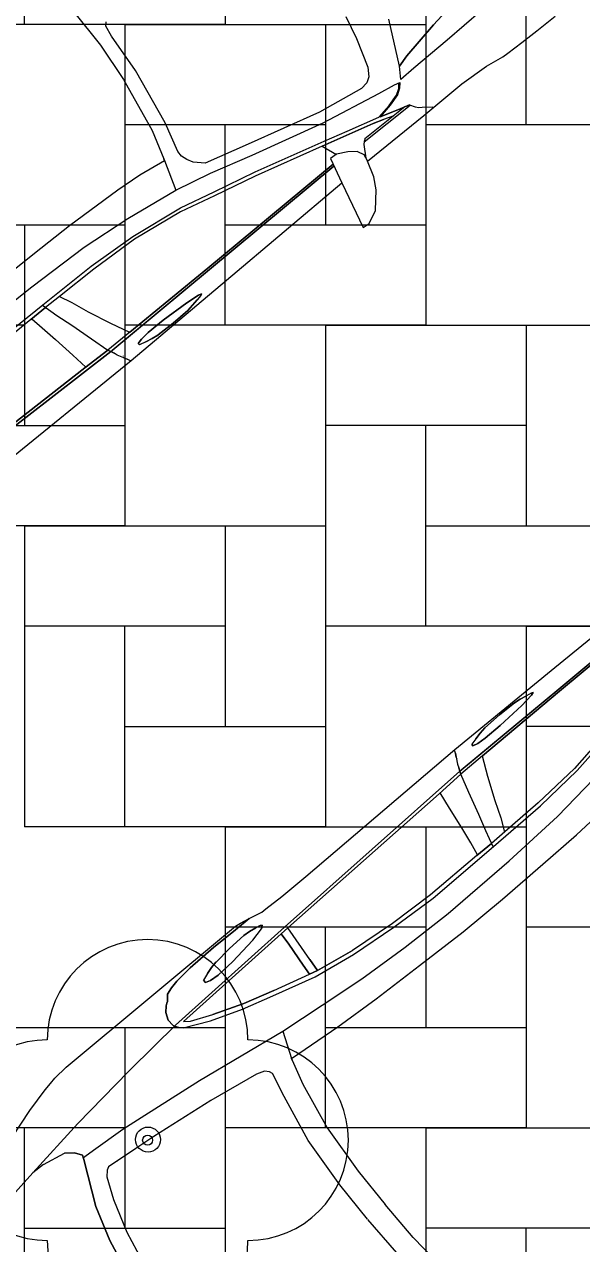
# Model space of a CAD drawing. Header units: millimetres. Extents: x 406050 to 619663, y -271768 to -128786.
# Drawn here: x 513004 to 514670, y -202536 to -198889 of the extents above; entities that cross this region are included whole.
import ezdxf

# ---------------------------------------------------------------- set-up
doc = ezdxf.new("R2010")
doc.units = ezdxf.units.MM
doc.header["$MEASUREMENT"] = 0
doc.set_wipeout_variables(frame=1)
doc.linetypes.add('Wipeout_Contour', pattern=[1000, 0, -1000])
doc.layers.add('Situace - koordinační', color=7, linetype='Continuous')
doc.styles.add('GENEROVANÝ_STYL_1', font='Arial.ttf')
doc.styles.add('GENEROVANÝ_STYL_2', font='Arial Bold.ttf')
doc.dimstyles.new('GENEROVANÝ_STYL__1', dxfattribs={"dimtxt": 600, "dimasz": 456, "dimexe": 0.18, "dimexo": 0.0625, "dimgap": 0, "dimtad": 1, "dimdec": 0, "dimzin": 0, "dimdsep": 46, "dimtxsty": 'GENEROVANÝ_STYL_1', "dimblk": 'ARROWHEAD_2', "dimblk1": 'ARROWHEAD_2', "dimblk2": 'ARROWHEAD_2', "dimcen": 0.09, "dimse1": 1, "dimse2": 1, "dimclrd": 7, "dimclre": 7, "dimclrt": 7, "dimazin": 0, "dimtfac": 1, "dimtdec": 4, "dimtmove": 2, "dimatfit": 3, "dimfxl": 1, "dimtolj": 1, "dimtzin": 0, "dimarcsym": 0})
doc.dimstyles.new('GENEROVANÝ_STYL__2', dxfattribs={"dimtxt": 600, "dimasz": 456, "dimexe": 0.18, "dimexo": 0.0625, "dimgap": 0, "dimtad": 1, "dimdec": 0, "dimzin": 0, "dimdsep": 46, "dimtxsty": 'GENEROVANÝ_STYL_1', "dimblk": 'ARROWHEAD_2', "dimblk1": 'ARROWHEAD_2', "dimblk2": 'ARROWHEAD_2', "dimcen": 0.09, "dimse1": 1, "dimse2": 1, "dimclrd": 7, "dimclre": 7, "dimclrt": 7, "dimazin": 0, "dimtfac": 1, "dimtdec": 4, "dimtmove": 0, "dimatfit": 3, "dimfxl": 1, "dimtolj": 1, "dimtzin": 0, "dimarcsym": 0})
doc.dimstyles.new('GENEROVANÝ_STYL__4', dxfattribs={"dimtxt": 600, "dimasz": 456, "dimexe": 0.18, "dimexo": 0.0625, "dimgap": 0, "dimtad": 1, "dimdec": 0, "dimzin": 0, "dimdsep": 46, "dimtxsty": 'GENEROVANÝ_STYL_1', "dimblk": 'ARROWHEAD_2', "dimblk1": 'ARROWHEAD_2', "dimblk2": 'ARROWHEAD_2', "dimcen": 0.09, "dimse1": 1, "dimse2": 1, "dimclrd": 124, "dimclre": 124, "dimclrt": 124, "dimazin": 0, "dimtfac": 1, "dimtdec": 4, "dimtmove": 0, "dimatfit": 3, "dimfxl": 1, "dimtolj": 1, "dimtzin": 0, "dimarcsym": 0})

# ---------------------------------------------------------------- blocks, each defined once
blk = doc.blocks.new('*X11')
at = {"layer": 'Situace - koordinační', "color": 253, "linetype": 'Continuous', "lineweight": 13, "true_color": 0xa8a8a8}
for p, q in [((513604.5, -197989.2), (513604.5, -198889.2)), ((513004.5, -198889.2), (513004.5, -198289.2)), ((514204.5, -198289.2), (514204.5, -199189.2)), ((514504.5, -199189.2), (514504.5, -198589.2)), ((513604.5, -198889.2), (512704.5, -198889.2)), ((513304.5, -198889.2), (514204.5, -198889.2)), ((513304.5, -198889.2), (513304.5, -199789.2)), ((513904.5, -198889.2), (513904.5, -199489.2)), ((514204.5, -198889.2), (514204.5, -199789.2)), ((513904.5, -199189.2), (513304.5, -199189.2)), ((513604.5, -199789.2), (513604.5, -199189.2)), ((515104.5, -199189.2), (514204.5, -199189.2)), ((512404.5, -199489.2), (513304.5, -199489.2)), ((513004.5, -199489.2), (513004.5, -200089.2)), ((513304.5, -199489.2), (513304.5, -200389.2)), ((513604.5, -199489.2), (514204.5, -199489.2)), ((513004.5, -199789.2), (512404.5, -199789.2)), ((514204.5, -199789.2), (513304.5, -199789.2)), ((513904.5, -199789.2), (514804.5, -199789.2)), ((513904.5, -199789.2), (513904.5, -200689.2)), ((514504.5, -199789.2), (514504.5, -200389.2)), ((512704.5, -200089.2), (513304.5, -200089.2)), ((514504.5, -200089.2), (513904.5, -200089.2)), ((514204.5, -200689.2), (514204.5, -200089.2)), ((513304.5, -200389.2), (512404.5, -200389.2)), ((513004.5, -200389.2), (513904.5, -200389.2)), ((513004.5, -200389.2), (513004.5, -201289.2)), ((513604.5, -200389.2), (513604.5, -200989.2)), ((513904.5, -200389.2), (513904.5, -201289.2)), ((514204.5, -200389.2), (514804.5, -200389.2)), ((513604.5, -200689.2), (513004.5, -200689.2)), ((513304.5, -201289.2), (513304.5, -200689.2)), ((514804.5, -200689.2), (513904.5, -200689.2)), ((514504.5, -200689.2), (515404.5, -200689.2)), ((514504.5, -200689.2), (514504.5, -201589.2)), ((513304.5, -200989.2), (513904.5, -200989.2)), ((515104.5, -200989.2), (514504.5, -200989.2)), ((513904.5, -201289.2), (513004.5, -201289.2)), ((513604.5, -201289.2), (514504.5, -201289.2)), ((513604.5, -201289.2), (513604.5, -202189.2)), ((514204.5, -201289.2), (514204.5, -201889.2)), ((514504.5, -201289.2), (514504.5, -202189.2)), ((514204.5, -201589.2), (513604.5, -201589.2)), ((513904.5, -202189.2), (513904.5, -201589.2)), ((515404.5, -201589.2), (514504.5, -201589.2)), ((512704.5, -201889.2), (513604.5, -201889.2)), ((513304.5, -201889.2), (513304.5, -202489.2)), ((513604.5, -201889.2), (513604.5, -202789.2)), ((513904.5, -201889.2), (514504.5, -201889.2)), ((513304.5, -202189.2), (512704.5, -202189.2)), ((513004.5, -202789.2), (513004.5, -202189.2)), ((514504.5, -202189.2), (513604.5, -202189.2)), ((514204.5, -202189.2), (515104.5, -202189.2)), ((514204.5, -202189.2), (514204.5, -203089.2)), ((513004.5, -202489.2), (513604.5, -202489.2)), ((514804.5, -202489.2), (514204.5, -202489.2)), ((514504.5, -203089.2), (514504.5, -202489.2))]:
    blk.add_line(p, q, dxfattribs=at)
blk = doc.blocks.new('výplň_1')
at = {"color": 254, "linetype": 'Wipeout_Contour', "lineweight": 0, "ltscale": 23826820.9208767}
blk.add_wipeout([(507736.9, -202722.8), (507704.5, -202761.1), (507472.8, -203118.3), (507287.4, -203501.5), (507151.3, -203904.9), (507066.6, -204322.1), (507034.6, -204746.6), (507055.8, -205171.8), (507129.9, -205591), (507255.7, -205997.7), (507431.3, -206385.5), (507653.9, -206748.4), (543199.4, -249246.5), (543593.1, -249026.5), (509030.8, -207703.9), (509010.1, -207427.9), (509010.7, -207151.1), (509032.5, -206875.2), (509075.4, -206601.8), (509139.1, -206332.5), (509177.9, -206211.2), (510581.5, -208143.5), (510762.6, -208392.9), (544380.6, -248586.5), (544774.4, -248366.5), (512964.5, -210334.7), (511108.9, -208103.2), (510971.3, -207916.8), (510963.2, -207902.5), (510856.1, -207715.7), (510764.9, -207502.7), (510698.9, -207280.6), (510658.9, -207052.4), (510645.5, -206821.1), (510658.9, -206589.8), (510698.9, -206361.5), (510764.9, -206139.4), (510841.1, -205961.6), (511312, -206453), (518416.5, -200545.4), (514580.3, -195932), (509462.5, -200187.6), (507296.6, -202263.4)], dxfattribs=at).dxf.layer = 'Situace - koordinační'
at = {"layer": 'Situace - koordinační', "color": 253, "linetype": 'Continuous', "lineweight": 13, "true_color": 0xa8a8a8}
blk.add_blockref('*X11', (0, 0), dxfattribs=at)
blk = doc.blocks.new('Luxusní auto 2 27')
at = {"layer": 'Situace - koordinační', "color": 253, "linetype": 'Continuous', "lineweight": 13, "true_color": 0xa8a8a8}
for p, q in [((1302, -0.2), (1304.3, -129.1)), ((1256.2, -96.1), (1246.2, -86.7)), ((1261.5, -129.8), (1256.2, -96.1)), ((1272.6, -254.6), (1261.5, -129.8)), ((1304.3, -129.1), (1317.3, -252.4)), ((1304.3, -431.1), (1272.6, -254.6)), ((1317.3, -252.4), (1349, -424.2)), ((1329.9, -522), (1304.3, -431.1)), ((1349, -424.2), (1376.1, -511.5)), ((1461.5, -502.9), (1377.5, -517)), ((1541.1, -494.9), (1461.5, -502.9)), ((1720.7, -484.5), (1541.1, -494.9)), ((1854.3, -481.6), (1720.7, -484.5)), ((2013.5, -478.2), (1854.3, -481.6)), ((686.1, -532.4), (703.6, -603.8)), ((1324.8, -557.8), (1330.4, -539.9)), ((1330.4, -539.9), (1329.9, -522)), ((1376.1, -511.5), (1377.5, -517)), ((1377.5, -517), (1376.1, -511.5)), ((1377.3, -516.7), (1377.3, -516.7)), ((1377.5, -517), (1408, -606.8)), ((1289, -600.8), (1315.1, -575.6)), ((1315.1, -575.6), (1324.8, -557.8)), ((1573.4, -580.5), (1408, -606.8)), ((1728.6, -563.1), (1573.4, -580.5)), ((1924.6, -554), (1728.6, -563.1)), ((2165.9, -548.9), (1924.6, -554)), ((703.6, -603.8), (731.8, -690.6)), ((1154.7, -639.4), (1289, -600.8)), ((1408, -606.8), (1295.8, -634.3)), ((1933.2, -616.3), (1747.9, -620)), ((1935, -616.3), (1921.3, -667.6)), ((2170.5, -613.4), (1933.2, -616.3)), ((657.2, -749.4), (591.6, -620.5)), ((657.2, -749.4), (591.6, -620.5)), ((929, -702.8), (1154.7, -639.4)), ((1295.7, -634.1), (1166.6, -672.3)), ((1595.6, -631.1), (1432, -656.5)), ((1439, -666.1), (1597.5, -641)), ((1747.9, -620), (1595.6, -631.1)), ((1597.5, -641), (1747.6, -631.7)), ((1747.6, -631.7), (1879.4, -628.7)), ((1862.3, -668.4), (1880.4, -628.6)), ((1879.4, -628.7), (1932.2, -627.6)), ((1932.2, -627.6), (1988.9, -627.6)), ((1988.9, -627.6), (1932.2, -627.6)), ((1986.1, -627.6), (1978.7, -668.2)), ((1988.9, -627.6), (2170.1, -625.8)), ((731.8, -690.6), (748, -715.7)), ((1166.6, -672.3), (941.1, -733.4)), ((1323.5, -684.5), (1190.7, -716.4)), ((1432, -656.5), (1323.5, -684.5)), ((1330.3, -693.4), (1439, -666.1)), ((1842.4, -720.1), (1862.3, -668.4)), ((1921.3, -667.6), (1905.8, -718.3)), ((1978.7, -668.2), (1970.8, -720.1)), ((366.4, -701.4), (500.4, -719.4)), ((500.4, -719.4), (366.4, -701.5)), ((620.2, -739.5), (500.4, -719.4)), ((500.4, -719.4), (620.2, -739.4)), ((748, -715.7), (764.4, -724.7)), ((764.4, -724.7), (787.6, -728.3)), ((787.6, -728.3), (929, -702.8)), ((1190.7, -716.4), (973.7, -777.3)), ((987.5, -785.6), (1199.7, -726.2)), ((1199.7, -726.2), (1330.3, -693.4)), ((1812.9, -789.4), (1842.4, -720.1)), ((1905.8, -718.3), (1886.6, -787.7)), ((1970.8, -720.1), (1961.2, -789.4)), ((620.2, -739.4), (657.2, -749.4)), ((657.2, -749.4), (620.2, -739.5)), ((639.3, -744.6), (639.3, -744.5)), ((680, -782.4), (657.2, -749.4)), ((680, -782.4), (657.2, -749.4)), ((941.1, -733.4), (756.7, -772.5)), ((363.3, -778), (498, -780.2)), ((498, -780.2), (627.9, -781.6)), ((627.9, -781.6), (680, -782.4)), ((703.8, -782.7), (688.3, -787.6)), ((688.3, -787.6), (699.1, -799.7)), ((699.1, -799.7), (688.3, -787.6)), ((701.4, -799.7), (691.2, -787.4)), ((699.1, -799.7), (716.6, -811.5)), ((716.6, -811.5), (699.1, -799.7)), ((719.2, -810.1), (701.4, -799.7)), ((756.7, -772.5), (703.8, -782.7)), ((902, -798.4), (802.2, -827.7)), ((827.6, -831.3), (987.5, -785.6)), ((987.5, -785.6), (827.6, -831.3)), ((973.7, -777.3), (902, -798.4)), ((987.8, -785.6), (970.9, -831.6)), ((1786.3, -846.3), (1812.9, -789.4)), ((1886.6, -787.7), (1870.5, -845.3)), ((1961.2, -789.4), (1953.3, -842)), ((716.6, -811.5), (752.7, -821)), ((752.7, -821), (716.6, -811.5)), ((756.2, -819.9), (719.2, -810.1)), ((752.7, -821), (798.9, -828.6)), ((798.9, -828.6), (752.7, -821)), ((802.2, -827.7), (756.2, -819.9)), ((798.9, -828.6), (765.3, -840)), ((765.3, -840), (798.9, -828.6)), ((795.9, -841.2), (827.6, -831.3)), ((827.6, -831.3), (795.9, -841.2)), ((798.9, -827.2), (798.9, -828.6)), ((798.9, -828.6), (798.9, -827.2)), ((939.8, -847), (970.5, -831.6)), ((970.5, -831.6), (992.2, -829.4)), ((992.2, -829.4), (1012.6, -907.1)), ((1866.3, -854.1), (2568, -830)), ((2568, -830), (1866.3, -854.1)), ((2561.4, -822.6), (1957.9, -841.8)), ((1957.9, -841.8), (2561.4, -822.6)), ((698.8, -872.5), (692.1, -881.2)), ((708.5, -857.6), (698.8, -872.5)), ((883.2, -855.6), (707.5, -859.2)), ((737.7, -848.9), (708.5, -857.6)), ((708.5, -857.6), (737.7, -848.9)), ((712.6, -856.6), (712.7, -856.6)), ((723.1, -853.3), (875.5, -850)), ((765.3, -840), (737.7, -848.9)), ((737.7, -848.9), (765.3, -840)), ((765.6, -852.4), (795.9, -841.2)), ((874.2, -849), (882.5, -855)), ((882.5, -855), (889.1, -861.2)), ((889.1, -861.2), (910.4, -896.9)), ((916.4, -865.2), (908.2, -884.3)), ((916.4, -865.2), (939.8, -847)), ((997.4, -848), (1484, -847.6)), ((1484, -847.6), (997.4, -848)), ((1482.2, -853.7), (999.3, -854.3)), ((999.3, -854.3), (1482.2, -853.7)), ((1866.3, -854.1), (1482.2, -853.7)), ((1482.2, -853.7), (1861.3, -854)), ((1484, -847.6), (1785.7, -846.3)), ((1785.7, -846.3), (1484, -847.6)), ((1785.7, -846.3), (1870.5, -845.3)), ((1848.1, -893.1), (1858.4, -874.4)), ((1858.4, -874.4), (1862.3, -863.9)), ((1862.3, -863.9), (1866.3, -854.1)), ((1866.3, -854.1), (1862.3, -863.9)), ((1866.3, -854.1), (1870.5, -845.3)), ((1870.5, -845.3), (1866.3, -854.1)), ((1957.9, -841.8), (1870.5, -845.3)), ((1870.5, -845.3), (1957.9, -841.8)), ((547.8, -909.5), (457.5, -915.4)), ((695.5, -909.4), (547.8, -909.5)), ((658.9, -909.4), (660.2, -905.9)), ((675, -892.5), (660.2, -905.9)), ((692.1, -881.2), (675, -892.5)), ((912, -906.7), (695.5, -909.4)), ((908.2, -884.3), (911.6, -904.2)), ((928, -954.6), (912, -906.7)), ((1464.3, -910.9), (1012.6, -907.1)), ((1012.6, -907.1), (1049.5, -1050.8)), ((1836.8, -913.2), (1464.3, -910.9)), ((1556.7, -891.6), (1547.6, -895)), ((1547.6, -895), (1556.7, -891.6)), ((1547.6, -895), (1553, -897.1)), ((1553, -897.1), (1547.6, -895)), ((1553, -897.1), (1569.2, -899.4)), ((1598.6, -886.8), (1556.7, -891.6)), ((1556.7, -891.6), (1598.6, -886.8)), ((1567.6, -890.4), (1568, -890.5)), ((1590.1, -903.9), (1569.2, -899.4)), ((1569.2, -899.4), (1590.1, -903.9)), ((1610.8, -906.6), (1590.1, -903.9)), ((1590.1, -903.9), (1610.8, -906.6)), ((1686.3, -882), (1598.6, -886.8)), ((1598.6, -886.8), (1686.3, -882)), ((1668.4, -907.8), (1610.8, -906.6)), ((1610.8, -906.6), (1668.4, -907.8)), ((1725.9, -905.9), (1668.4, -907.8)), ((1668.4, -907.8), (1725.9, -905.9)), ((1744.9, -881.5), (1686.3, -882)), ((1686.3, -882), (1744.9, -881.5)), ((1725.9, -905.9), (1726.6, -905.9)), ((1746.9, -903), (1726.6, -905.9)), ((1726.6, -905.9), (1746.9, -903)), ((1772.4, -883.7), (1744.9, -881.5)), ((1744.9, -881.5), (1772.4, -883.7)), ((1768, -898.4), (1746.9, -903)), ((1746.9, -903), (1768, -898.4)), ((1768, -898.4), (1787.8, -893.2)), ((1788, -887.6), (1772.4, -883.7)), ((1772.4, -883.7), (1788, -887.6)), ((1787.8, -893.2), (1788, -887.6)), ((1788, -887.6), (1787.8, -893.2)), ((2422, -906.3), (1836.8, -913.2)), ((1839.2, -913.2), (1843.2, -902.8)), ((1843.2, -902.8), (1848.1, -893.1)), ((1848.1, -893.1), (1843.2, -902.8)), ((1845.9, -888), (1846.4, -888)), ((274.1, -930.3), (204, -932.3)), ((330.9, -928.7), (274.1, -930.3)), ((383.1, -926.4), (330.9, -928.7)), ((401.9, -924.9), (383.1, -926.4)), ((457.5, -915.4), (401.9, -924.9)), ((947.4, -988.9), (928, -954.6)), ((988.2, -1035.4), (947.4, -988.9)), ((1027.8, -1053.1), (988.2, -1035.4)), ((1049.5, -1050.8), (1027.8, -1053.1))]:
    blk.add_line(p, q, dxfattribs=at)
blk = doc.blocks.new('Luxusní auto 2 27_2')
at = {"layer": 'Situace - koordinační', "color": 253, "linetype": 'Continuous', "lineweight": 13, "true_color": 0xa8a8a8}
for p, q in [((2853.2, 287.7), (2865.2, 129.1)), ((2865.2, 129.1), (2866.9, 0.2)), ((2935.8, 0.2), (2933.3, 132.3)), ((2865.2, -129.1), (2866.9, -0.2)), ((2935.8, -0.2), (2933.3, -132.3)), ((2853.2, -287.7), (2865.2, -129.1)), ((2933.3, -132.3), (2921, -294.7)), ((2826.1, -434.5), (2853.2, -287.7)), ((2921, -294.7), (2892.4, -441.7)), ((3513.7, -430.3), (3539.1, -306)), ((3594.9, -314.5), (3568.3, -443.7)), ((3568.3, -443.7), (3594.9, -314.5)), ((2804.5, -509.6), (2826.1, -434.5)), ((3481.8, -531), (3513.7, -430.3)), ((2115.2, -472.4), (2115.2, -472.1)), ((2115.2, -472.1), (2115.2, -472.4)), ((2892.4, -441.7), (2875.5, -516.8)), ((3568.3, -443.7), (3535.7, -548.7)), ((3535.7, -548.7), (3568.3, -443.7)), ((1720.7, -484.5), (1541.1, -494.9)), ((1854.3, -481.6), (1720.7, -484.5)), ((2013.5, -478.2), (1854.3, -481.6)), ((2166.3, -478), (2013.5, -478.2)), ((2330.6, -484.2), (2166.3, -478)), ((2494.2, -490.3), (2330.6, -484.2)), ((2636.4, -499.6), (2494.2, -490.3)), ((2803.2, -515), (2636.4, -499.6)), ((2804.5, -509.6), (2803.2, -515)), ((2803.2, -515), (2804.5, -509.6)), ((2771.1, -594.4), (2803.2, -515)), ((2875.5, -516.8), (2878.6, -526.6)), ((2878.6, -526.6), (2889.5, -537.6)), ((2889.5, -537.6), (2913.4, -546.2)), ((2913.4, -546.2), (3068.5, -572.4)), ((3453.6, -596.1), (3481.8, -531)), ((1728.6, -563.1), (1573.4, -580.5)), ((1924.6, -554), (1728.6, -563.1)), ((2165.9, -548.9), (1924.6, -554)), ((2328.3, -554), (2165.9, -548.9)), ((2488.8, -564.2), (2328.3, -554)), ((2630.6, -579.7), (2488.8, -564.2)), ((2771.1, -594.4), (2630.6, -579.7)), ((3068.5, -572.4), (3268.6, -598.7)), ((3535.7, -548.7), (3474.2, -679.7)), ((3474.2, -679.7), (3535.7, -548.7)), ((1933.2, -616.3), (1747.9, -620)), ((1935, -616.3), (1921.3, -667.6)), ((2170.5, -613.4), (1933.2, -616.3)), ((2316.7, -621.6), (2170.5, -613.4)), ((3056, -640.4), (2771.1, -594.4)), ((3268.6, -598.7), (3333.2, -605.6)), ((3333.2, -605.6), (3430.8, -616.2)), ((3399.4, -612.1), (3401.8, -613.1)), ((3430.8, -616.2), (3440.6, -610.9)), ((3440.6, -610.9), (3453.6, -596.1)), ((1595.6, -631.1), (1432, -656.5)), ((1439, -666.1), (1597.5, -641)), ((1747.9, -620), (1595.6, -631.1)), ((1597.5, -641), (1747.6, -631.7)), ((1747.6, -631.7), (1879.4, -628.7)), ((1862.3, -668.4), (1880.4, -628.6)), ((1879.4, -628.7), (1932.2, -627.6)), ((1932.2, -627.6), (1988.9, -627.6)), ((1988.9, -627.6), (1932.2, -627.6)), ((1986.1, -627.6), (1978.7, -668.2)), ((1988.9, -627.6), (2170.1, -625.8)), ((2170.1, -625.8), (2312.6, -632.3)), ((2312.6, -632.3), (2456.2, -646.6)), ((2461.4, -635.4), (2316.7, -621.6)), ((2456.2, -646.6), (2575, -668.2)), ((2575, -668.2), (2456.2, -646.6)), ((2592.2, -657.7), (2461.4, -635.4)), ((3261.3, -666.9), (3056, -640.4)), ((1842.4, -720.1), (1862.3, -668.4)), ((1921.3, -667.6), (1905.8, -718.3)), ((1978.7, -668.2), (1970.8, -720.1)), ((2575, -668.2), (2572, -707.5)), ((2572, -707.5), (2575, -668.2)), ((2575, -668.2), (2600.5, -674.3)), ((2600.5, -674.3), (2575, -668.2)), ((2725.8, -694.9), (2592.2, -657.7)), ((2597.2, -707.5), (2600.5, -674.3)), ((2600.5, -674.3), (2597.2, -707.5)), ((2713.8, -705.5), (2600.5, -674.3)), ((3326, -674.9), (3261.3, -666.9)), ((3433.7, -683.1), (3326, -674.9)), ((3465.6, -684.9), (3433.7, -683.1)), ((3471.6, -685.1), (3465.6, -684.9)), ((3474.2, -679.7), (3468.3, -692.2)), ((3468.3, -692.2), (3474.2, -679.7)), ((3468.3, -692.2), (3482.3, -712.7)), ((3482.3, -712.7), (3468.3, -692.2)), ((1812.9, -789.4), (1842.4, -720.1)), ((1905.8, -718.3), (1886.6, -787.7)), ((1970.8, -720.1), (1961.2, -789.4)), ((2572, -707.5), (2561.4, -822.6)), ((2590.7, -783.4), (2597.2, -707.5)), ((2597.2, -707.5), (2590.7, -783.4)), ((2713.8, -705.5), (2808, -732.8)), ((2808, -732.8), (2713.8, -705.5)), ((2820.9, -722), (2725.8, -694.9)), ((2917.1, -756.7), (2820.9, -722)), ((3482.3, -712.7), (3505.6, -731.3)), ((3505.6, -731.3), (3482.3, -712.7)), ((3616.4, -746.7), (3745.8, -727.7)), ((2808, -732.8), (2900.3, -766.6)), ((2900.3, -766.6), (2808, -732.8)), ((2993, -792.7), (2917.1, -756.7)), ((3616.4, -746.7), (3418.5, -773.7)), ((3418.5, -773.7), (3616.4, -746.7)), ((3575.7, -745.3), (3505.6, -731.3)), ((3575.7, -745.3), (3616.4, -746.7)), ((1786.3, -846.3), (1812.9, -789.4)), ((1886.6, -787.7), (1870.5, -845.3)), ((1961.2, -789.4), (1953.3, -842)), ((2588.1, -821.7), (2590.7, -783.4)), ((2590.7, -783.4), (2588.1, -821.7)), ((2897.8, -766.8), (2897.7, -766.8)), ((2963.8, -793.9), (2900.3, -766.6)), ((2980.5, -806.5), (2963.8, -793.9)), ((2993, -792.7), (3001.1, -799.3)), ((2993, -792.7), (3001.1, -799.3)), ((3001.1, -799.3), (3008.5, -810)), ((3202.2, -796.8), (3091.4, -806.5)), ((3091.4, -806.5), (3202.2, -796.8)), ((3418.5, -773.7), (3202.2, -796.8)), ((3202.2, -796.8), (3418.5, -773.7)), ((1866.3, -854.1), (2568, -830)), ((2568, -830), (1866.3, -854.1)), ((2561.4, -822.6), (1957.9, -841.8)), ((1957.9, -841.8), (2561.4, -822.6)), ((2588.1, -821.7), (2561.4, -822.6)), ((2561.4, -822.6), (2588.1, -821.7)), ((2568, -830), (3006.2, -813.8)), ((3006.2, -813.8), (2568, -830)), ((2588.1, -821.7), (2980.5, -806.5)), ((3006.2, -813.8), (3009.9, -813.3)), ((3012.2, -818.8), (3008.5, -810)), ((3009.9, -813.3), (3091.4, -806.5)), ((3013.4, -839.5), (3012.2, -818.8)), ((997.4, -848), (1484, -847.6)), ((1484, -847.6), (997.4, -848)), ((1482.2, -853.7), (999.3, -854.3)), ((999.3, -854.3), (1482.2, -853.7)), ((1866.3, -854.1), (1482.2, -853.7)), ((1482.2, -853.7), (1861.3, -854)), ((1484, -847.6), (1785.7, -846.3)), ((1785.7, -846.3), (1484, -847.6)), ((1785.7, -846.3), (1870.5, -845.3)), ((1848.1, -893.1), (1858.4, -874.4)), ((1858.4, -874.4), (1862.3, -863.9)), ((1862.3, -863.9), (1866.3, -854.1)), ((1866.3, -854.1), (1862.3, -863.9)), ((1866.3, -854.1), (1870.5, -845.3)), ((1870.5, -845.3), (1866.3, -854.1)), ((1957.9, -841.8), (1870.5, -845.3)), ((1870.5, -845.3), (1957.9, -841.8)), ((2624.3, -870.9), (2615.4, -877.6)), ((2615.4, -877.6), (2624.3, -870.9)), ((2665.8, -861.2), (2624.3, -870.9)), ((2753.3, -850.1), (2665.8, -861.2)), ((2665.8, -861.2), (2753.3, -850.1)), ((2684.7, -858.8), (2685.1, -860.1)), ((2811.9, -847.1), (2753.3, -850.1)), ((2753.3, -850.1), (2811.9, -847.1)), ((2839.5, -849.4), (2811.9, -847.1)), ((2811.9, -847.1), (2839.5, -849.4)), ((2812.9, -877.1), (2833.7, -871.2)), ((2833.7, -871.2), (2812.9, -877.1)), ((2833.7, -871.2), (2855.3, -863.1)), ((2855.2, -854.4), (2839.5, -849.4)), ((2839.5, -849.4), (2855.2, -854.4)), ((2855.3, -863.1), (2855.2, -854.4)), ((2855.2, -854.4), (2855.3, -863.1)), ((3003.7, -860.8), (2990.7, -875.8)), ((2990.7, -875.8), (3003.7, -860.8)), ((3013.4, -839.5), (3003.7, -860.8)), ((3003.7, -860.8), (3013.4, -839.5)), ((3640.4, -854.1), (3504.4, -895.6)), ((1464.3, -910.9), (1012.6, -907.1)), ((1836.8, -913.2), (1464.3, -910.9)), ((1556.7, -891.6), (1547.6, -895)), ((1547.6, -895), (1556.7, -891.6)), ((1547.6, -895), (1553, -897.1)), ((1553, -897.1), (1547.6, -895)), ((1553, -897.1), (1569.2, -899.4)), ((1598.6, -886.8), (1556.7, -891.6)), ((1556.7, -891.6), (1598.6, -886.8)), ((1567.6, -890.4), (1568, -890.5)), ((1590.1, -903.9), (1569.2, -899.4)), ((1569.2, -899.4), (1590.1, -903.9)), ((1610.8, -906.6), (1590.1, -903.9)), ((1590.1, -903.9), (1610.8, -906.6)), ((1686.3, -882), (1598.6, -886.8)), ((1598.6, -886.8), (1686.3, -882)), ((1668.4, -907.8), (1610.8, -906.6)), ((1610.8, -906.6), (1668.4, -907.8)), ((1725.9, -905.9), (1668.4, -907.8)), ((1668.4, -907.8), (1725.9, -905.9)), ((1744.9, -881.5), (1686.3, -882)), ((1686.3, -882), (1744.9, -881.5)), ((1725.9, -905.9), (1726.6, -905.9)), ((1746.9, -903), (1726.6, -905.9)), ((1726.6, -905.9), (1746.9, -903)), ((1772.4, -883.7), (1744.9, -881.5)), ((1744.9, -881.5), (1772.4, -883.7)), ((1768, -898.4), (1746.9, -903)), ((1746.9, -903), (1768, -898.4)), ((1768, -898.4), (1787.8, -893.2)), ((1788, -887.6), (1772.4, -883.7)), ((1772.4, -883.7), (1788, -887.6)), ((1787.8, -893.2), (1788, -887.6)), ((1788, -887.6), (1787.8, -893.2)), ((2422, -906.3), (1836.8, -913.2)), ((1839.2, -913.2), (1843.2, -902.8)), ((1843.2, -902.8), (1848.1, -893.1)), ((1848.1, -893.1), (1843.2, -902.8)), ((1845.9, -888), (1846.4, -888)), ((2515.9, -906.4), (2422, -906.3)), ((2575.4, -908.2), (2515.9, -906.4)), ((2591, -908.6), (2575.4, -908.2)), ((2632.8, -918), (2591, -908.6)), ((2615.4, -877.6), (2620.7, -881.4)), ((2620.7, -881.4), (2615.4, -877.6)), ((2620.7, -881.4), (2635.3, -884.2)), ((2635.3, -884.2), (2656.3, -887.4)), ((2656.3, -887.4), (2635.3, -884.2)), ((2656.3, -887.4), (2677.3, -888.9)), ((2677.3, -888.9), (2656.3, -887.4)), ((2677.3, -888.9), (2734.7, -886.7)), ((2734.7, -886.7), (2677.3, -888.9)), ((2734.7, -886.7), (2792.1, -881.3)), ((2792.1, -881.3), (2734.7, -886.7)), ((2792.1, -881.3), (2792.8, -881.2)), ((2792.8, -881.2), (2812.9, -877.1)), ((2812.9, -877.1), (2792.8, -881.2)), ((2943.5, -906.7), (2919.3, -912.2)), ((2919.3, -912.2), (2943.5, -906.7)), ((2965.2, -900.1), (2943.5, -906.7)), ((2943.5, -906.7), (2965.2, -900.1)), ((2979.1, -883.1), (2965.2, -900.1)), ((2965.2, -900.1), (2979.1, -883.1)), ((2983.5, -880.6), (2979.1, -883.1)), ((2979.1, -883.1), (2983.5, -880.6)), ((2990.7, -875.8), (2983.5, -880.6)), ((2983.5, -880.6), (2990.7, -875.8)), ((3504.4, -895.6), (3428.8, -914)), ((2685.7, -918.4), (2632.8, -918)), ((2632.8, -918), (2685.7, -918.4)), ((2660.9, -923.9), (2632.8, -918)), ((2678.7, -926.3), (2660.9, -923.9)), ((3337.5, -926.3), (2678.7, -926.3)), ((2770.5, -919.6), (2685.7, -918.4)), ((2685.7, -918.4), (2770.5, -919.6)), ((2862.2, -917.1), (2770.5, -919.6)), ((2770.5, -919.6), (2862.2, -917.1)), ((2919.3, -912.2), (2862.2, -917.1)), ((2862.2, -917.1), (2919.3, -912.2)), ((3384.9, -922.1), (3337.5, -926.3)), ((3404.8, -918.6), (3384.9, -922.1)), ((3428.8, -914), (3404.8, -918.6))]:
    blk.add_line(p, q, dxfattribs=at)
blk = doc.blocks.new('*D79')
at = {"layer": 'Situace - koordinační', "color": 7, "linetype": 'Continuous', "lineweight": 13, "transparency": 16777216}
for p, q in [((504939.8, -186266.5), (505576.2, -185630.1)), ((505050.6, -185740.9), (505258, -185948.3)), ((505592.7, -185858.7), (504923.4, -186038)), ((505258, -185948.3), (522009.4, -202699.7)), ((521691.2, -203017.9), (522327.6, -202381.5)), ((521674.8, -202789.4), (522344, -202610.1)), ((522009.4, -202699.7), (522216.9, -202907.2))]:
    blk.add_line(p, q, dxfattribs=at)
at = {"layer": 'Situace - koordinační', "color": 7, "lineweight": 13, "transparency": 16777216, "insert": (512965.9, -193486.5), "char_height": 600, "attachment_point": 7, "rotation": 315, "style": 'GENEROVANÝ_STYL_1'}
blk.add_mtext('\\A1;23\\~690', dxfattribs=at)
blk = doc.blocks.new('ARROWHEAD_2')
at = {"color": 0, "linetype": 'Continuous', "lineweight": 0}
for p, q in [((-0.3781, -0.655), (0.3781, 0.655)), ((0, 0), (-1, 0))]:
    blk.add_line(p, q, dxfattribs=at)
blk = doc.blocks.new('*D80')
at = {"layer": 'Situace - koordinační', "color": 7, "linetype": 'Continuous', "lineweight": 13, "transparency": 16777216}
for p, q in [((507857, -183789.7), (507220.6, -184426.1)), ((507538.8, -184107.9), (507331.4, -183900.5)), ((507873.4, -184018.3), (507204.2, -184197.6)), ((524226.9, -200796), (507538.8, -184107.9)), ((524545.1, -200477.8), (523908.7, -201114.2)), ((523892.3, -200885.7), (524561.5, -200706.4)), ((524434.4, -201003.5), (524226.9, -200796))]:
    blk.add_line(p, q, dxfattribs=at)
at = {"layer": 'Situace - koordinační', "color": 7, "lineweight": 13, "transparency": 16777216, "insert": (515229.9, -191629.3), "char_height": 600, "attachment_point": 7, "rotation": 315, "style": 'GENEROVANÝ_STYL_1'}
blk.add_mtext('\\A1;23\\~600', dxfattribs=at)
blk = doc.blocks.new('*D81')
at = {"layer": 'Situace - koordinační', "color": 7, "linetype": 'Continuous', "lineweight": 13, "transparency": 16777216}
for p, q in [((509388.9, -182623.1), (510025.3, -181986.7)), ((509499.7, -182097.5), (509707.1, -182304.9)), ((510041.7, -182215.3), (509372.5, -182394.6)), ((509707.1, -182304.9), (526395.2, -198993)), ((526077, -199311.2), (526713.4, -198674.8)), ((526060.6, -199082.6), (526729.8, -198903.3)), ((526395.2, -198993), (526602.7, -199200.5))]:
    blk.add_line(p, q, dxfattribs=at)
at = {"layer": 'Situace - koordinační', "color": 7, "lineweight": 13, "transparency": 16777216, "insert": (517246.2, -189674.3), "char_height": 600, "attachment_point": 7, "rotation": 315, "style": 'GENEROVANÝ_STYL_1'}
blk.add_mtext('\\A1;23\\~600', dxfattribs=at)
blk = doc.blocks.new('*D87')
at = {"layer": 'Situace - koordinační', "color": 7, "linetype": 'Continuous', "lineweight": 13, "transparency": 16777216}
for p, q in [((507640.5, -201973.1), (506952.8, -202553.8)), ((507296.6, -202263.4), (507107.3, -202039.3)), ((507637.6, -202202.2), (506955.7, -202324.6)), ((513632.7, -209766.5), (507296.6, -202263.4)), ((513976.5, -209476.2), (513288.9, -210056.8)), ((513291.7, -209827.7), (513973.7, -209705.3)), ((513822, -209990.7), (513632.7, -209766.5))]:
    blk.add_line(p, q, dxfattribs=at)
at = {"layer": 'Situace - koordinační', "color": 7, "lineweight": 13, "transparency": 16777216, "insert": (510201.1, -205516.8), "char_height": 600, "attachment_point": 7, "rotation": 310.1798, "style": 'GENEROVANÝ_STYL_1'}
blk.add_mtext('\\A1;9\\~820', dxfattribs=at)
blk = doc.blocks.new('*D88')
at = {"layer": 'Situace - koordinační', "color": 7, "linetype": 'Continuous', "lineweight": 13, "transparency": 16777216}
for p, q in [((509118.7, -200478), (509806.3, -199897.3)), ((509273.2, -199963.5), (509462.5, -200187.6)), ((509803.5, -200126.4), (509121.6, -200248.8)), ((509462.5, -200187.6), (515920.8, -207835.5)), ((515577, -208125.8), (516264.6, -207545.1)), ((515579.9, -207896.7), (516261.8, -207774.2)), ((515920.8, -207835.5), (516110.1, -208059.6))]:
    blk.add_line(p, q, dxfattribs=at)
at = {"layer": 'Situace - koordinační', "color": 7, "lineweight": 13, "transparency": 16777216, "insert": (512118.2, -203146.4), "char_height": 600, "attachment_point": 7, "rotation": 310.1798, "style": 'GENEROVANÝ_STYL_1'}
blk.add_mtext('\\A1;10\\~010', dxfattribs=at)
blk = doc.blocks.new('*D103')
at = {"layer": 'Situace - koordinační', "color": 124, "linetype": 'Continuous', "lineweight": 13, "transparency": 16777216}
for p, q in [((508938.2, -182944.3), (509630.2, -182368.9)), ((509096.6, -182431), (509284.2, -182656.6)), ((509625.7, -182597.9), (508942.8, -182715.2)), ((509284.2, -182656.6), (524322.1, -200740.9)), ((523976.1, -201028.6), (524668.1, -200453.2)), ((523980.7, -200799.5), (524663.5, -200682.3)), ((524322.1, -200740.9), (524509.7, -200966.5))]:
    blk.add_line(p, q, dxfattribs=at)
at = {"layer": 'Situace - koordinační', "color": 124, "lineweight": 13, "transparency": 16777216, "insert": (516090.8, -190654.4), "char_height": 600, "attachment_point": 7, "rotation": 309.7448, "style": 'GENEROVANÝ_STYL_1'}
blk.add_mtext('\\A1;23\\~520', dxfattribs=at)

msp = doc.modelspace()

# ---------------------------------------------------------------- block references
at = {"layer": 'Situace - koordinační', "color": 253, "linetype": 'Continuous', "lineweight": 13, "true_color": 0xa8a8a8}
msp.add_blockref('výplň_1', (0, 0), dxfattribs=at)

# ---------------------------------------------------------------- next in the draw order: linework, layer by layer
at = {"layer": 'Situace - koordinační', "color": 62, "linetype": 'Continuous', "lineweight": 20, "true_color": 0xabb71c}
for centre, radius in [((513374.1, -202224.7), 37.5), ((513372.9, -202226.5), 15)]:
    msp.add_circle(centre, radius, dxfattribs=at)
for centre, start, end in [((513372.9, -201926.5), 0, 180), ((513072.9, -202226.5), 90, 270), ((513672.9, -202226.5), 270, 90), ((513372.9, -202526.5), 180, 0)]:
    msp.add_arc(centre, 300, start, end, dxfattribs=at)

# ---------------------------------------------------------------- next in the draw order: block references
at = {"layer": 'Situace - koordinační', "color": 146, "linetype": 'Continuous', "lineweight": 13, "true_color": 0x1a4f6e, "xscale": -1, "zscale": 1000, "rotation": 39.74483955465098}
msp.add_blockref('Luxusní auto 2 27', (514152.1, -198017.8), dxfattribs=at)
at = {"layer": 'Situace - koordinační', "color": 146, "linetype": 'Continuous', "lineweight": 13, "true_color": 0x1a4f6e, "zscale": 1000, "rotation": 219.744839554631}
msp.add_blockref('Luxusní auto 2 27_2', (516287.6, -200586), dxfattribs=at)

# ---------------------------------------------------------------- next in the draw order: texts
at = {"layer": 'Situace - koordinační', "color": 7, "linetype": 'Continuous', "lineweight": 13, "insert": (518680.2, -205207.1), "char_height": 450, "attachment_point": 8, "rotation": 40.1798, "line_spacing_factor": 0.804738, "style": 'GENEROVANÝ_STYL_2'}
msp.add_mtext('\\A1;ZPEVNĚNÉ PLOCHY, TERASA ANI GARÁŽ\\PNEJSOU SOUČÁSTÍ DODÁVKY LUCERN', dxfattribs=at)

# ---------------------------------------------------------------- next in the draw order: dimensions: what is measured, and where the dimension line sits
at = {"layer": 'Situace - koordinační', "color": 7, "linetype": 'Continuous', "lineweight": 13}
for base, p1, p2, angle, dimstyle, picture, middle, turn in [((526395.1997, -198992.9904), (509707.1347, -182304.9249), (526395.1997, -198992.9904), 315, 'GENEROVANÝ_STYL__2', '*D81', (518374.1444, -190377.9654), 315), ((507538.839, -184107.9469), (524226.9042, -200796.0121), (507538.839, -184107.9469), 135, 'GENEROVANÝ_STYL__1', '*D80', (516357.8135, -192332.9517), 315), ((522009.4, -202699.7), (504924.6, -186281.8), (522009.4, -202699.7), 315, 'GENEROVANÝ_STYL__1', '*D79', (514093.8, -194190.1), 315), ((515920.8, -207835.5), (509462.5, -200187.6), (515920.8, -207835.5), 310.1798, 'GENEROVANÝ_STYL__1', '*D88', (513183, -203942.4), 310.1798), ((507296.646, -202263.4228), (513632.703, -209766.4984), (507296.646, -202263.4228), 130.1798, 'GENEROVANÝ_STYL__1', '*D87', (511113.9733, -206132.879), 310.1798)]:
    dim = msp.add_linear_dim(base=base, p1=p1, p2=p2, angle=angle, dimstyle=dimstyle, dxfattribs=at)
    dim.commit()
    dim.dimension.update_dxf_attribs({"geometry": picture, "text_midpoint": middle, "dimtype": 160, "text_rotation": turn})
at = {"layer": 'Situace - koordinační', "color": 124, "linetype": 'Continuous', "lineweight": 13}
dim = msp.add_linear_dim(base=(524322.1, -200740.9), p1=(509284.2, -182656.6), p2=(524321.9, -200741), angle=309.7448, dimstyle='GENEROVANÝ_STYL__4', dxfattribs=at)
dim.commit()
dim.dimension.update_dxf_attribs({"geometry": '*D103', "text_midpoint": (517149.6, -191458.5), "dimtype": 160, "text_rotation": 309.7448})

doc.saveas('drawing.dxf')
